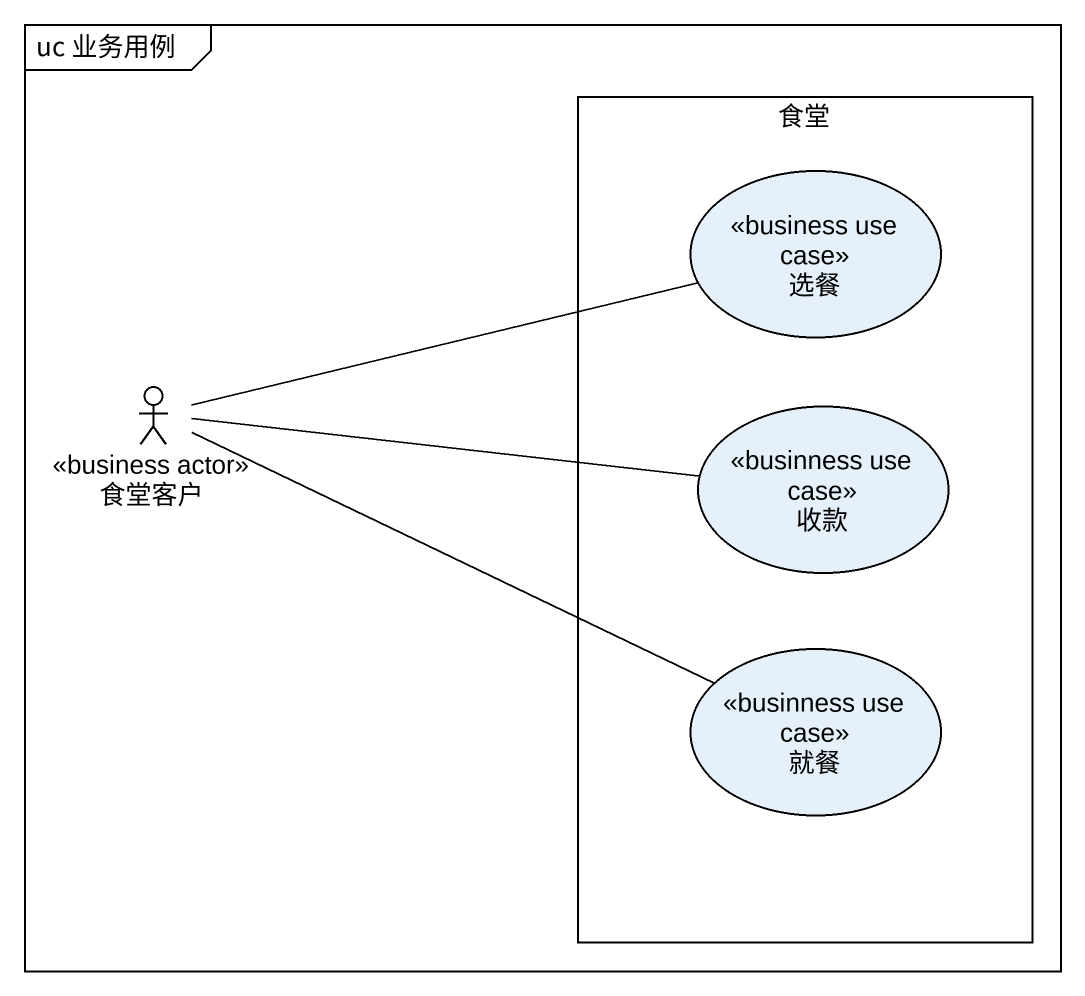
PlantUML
@startuml
mainframe uc 业务用例
rectangle 食堂 {
  usecase 选餐 <<business use case>>
  usecase 收款 <<businness use case>>
  usecase 就餐 <<businness use case>>
}
actor 食堂客户 <<business actor>>
食堂客户 -right- 选餐
食堂客户 -right- 收款
食堂客户 -right- 就餐
@enduml
